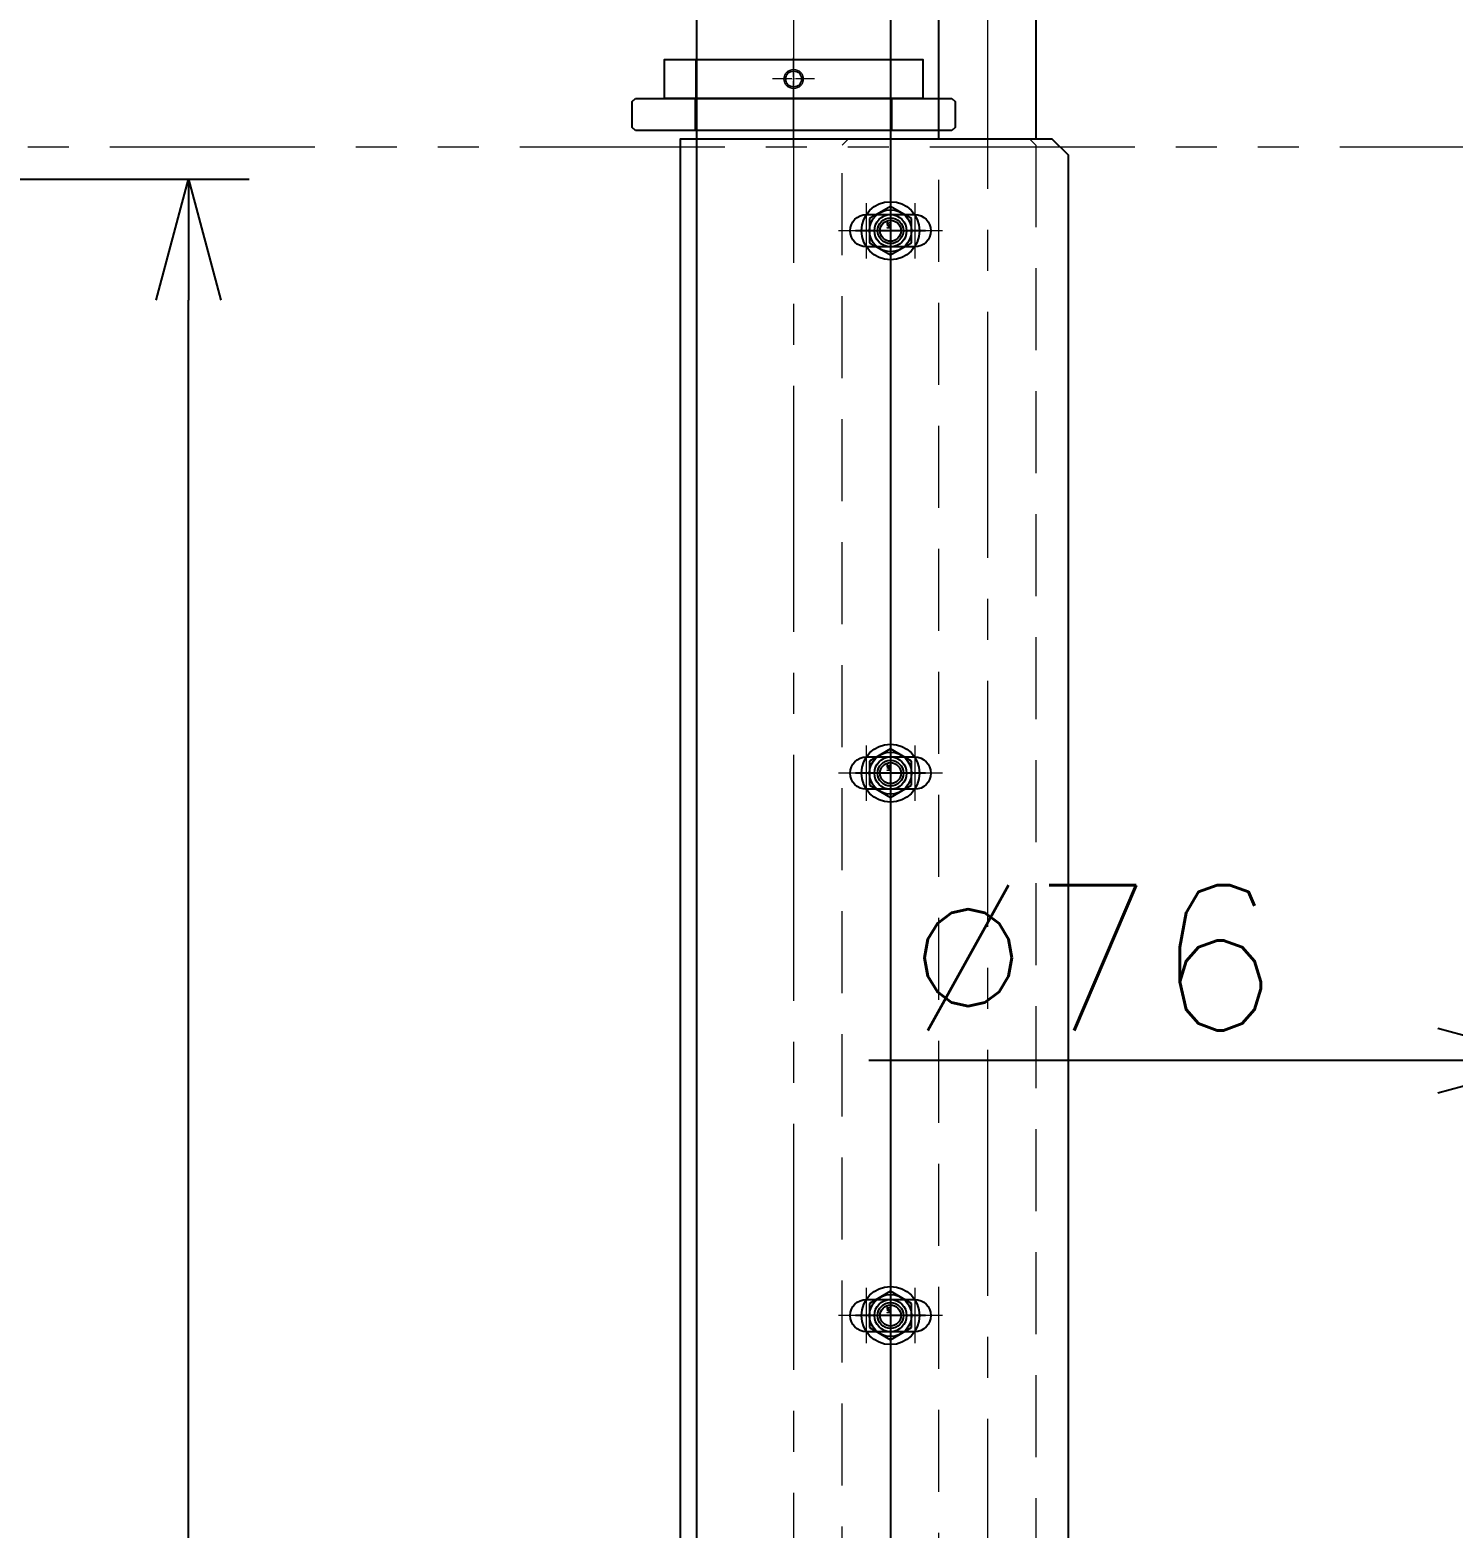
# Model space of a CAD drawing. Header units: millimetres. Extents: x -8731 to 85711, y -14522 to 31379.
# Drawn here: x 71217.4 to 71658.1, y 5410.1 to 5874.1 of the extents above; entities that cross this region are included whole.
import ezdxf
from ezdxf import colors
from ezdxf.entities.mleader import LeaderData, LeaderLine
from ezdxf.enums import TextEntityAlignment as Align
from ezdxf.math import Vec2, Vec3

# ---------------------------------------------------------------- set-up
doc = ezdxf.new("R2010")
doc.units = ezdxf.units.MM
doc.header["$LTSCALE"] = 4
doc.header["$PDMODE"] = 99
doc.header["$PDSIZE"] = 1
for name, pattern in [('CENTER2', [28.575, 19.05, -3.175, 3.175, -3.175]), ('HIDDEN', [9.525, 6.35, -3.175]), ('HIDDEN2', [4.7625, 3.175, -1.5875]), ('PHANTOM2', [31.75, 15.875, -3.175, 3.175, -3.175, 3.175, -3.175])]:
    doc.linetypes.add(name, pattern=pattern)
for name, color, linetype, lineweight in [('01_NORMAL', 7, 'Continuous', 25), ('02_SLIM', 4, 'Continuous', 13), ('03_かくれ線', 6, 'HIDDEN2', 13), ('04_HIDDEN', 2, 'HIDDEN', 13), ('04_中心線', 1, 'CENTER2', 9), ('05_CENTER', 4, 'CENTER2', 13), ('06_PHANTOM', 2, 'PHANTOM2', 13), ('08_DIM', 3, 'Continuous', 13)]:
    doc.layers.add(name, color=color, linetype=linetype, lineweight=lineweight)
doc.layers.add('10_DRAFT', color=8, linetype='Continuous', lineweight=0, plot=False)
doc.styles.add('KSS_TXT', font='txt.shx', dxfattribs={"bigfont": 'extfont2.shx'})
doc.styles.get("Standard").update_dxf_attribs({"font": 'txt.shx', "bigfont": 'extfont2.shx'})
doc.dimstyles.new('KSS_DIM', dxfattribs={"dimscale": 3, "dimtxt": 3, "dimasz": 2.5, "dimexe": 1.25, "dimexo": 0.625, "dimtad": 1, "dimdsep": 46, "dimtxsty": 'KSS_TXT', "dimblk": 'OPEN30', "dimcen": 0, "dimazin": 2, "dimtfac": 0.75, "dimtmove": 0, "dimatfit": 3, "dimldrblk": 'OPEN30', "dimfxl": 1, "dimtolj": 1, "dimarcsym": 0})

# ---------------------------------------------------------------- blocks, each defined once
blk = doc.blocks.new('AM_BALLOON1')
at = {"transparency": 16777216}
blk.add_circle((0, 0), 5, dxfattribs=at)
blk.add_attdef('B_NUMBER', text='', height=3, dxfattribs=at).set_placement((0, 0), align=Align.MIDDLE_CENTER)
blk = doc.blocks.new('_OPEN')
at = {"color": 0, "linetype": 'ByBlock'}
for p, q in [((-1, 0.167), (0, 0)), ((0, 0), (-1, -0.167)), ((0, 0), (-1, 0))]:
    blk.add_line(p, q, dxfattribs=at)
blk = doc.blocks.new('_Open30')
at = {"color": 0, "linetype": 'ByBlock', "lineweight": -2}
for p, q in [((-1, 0.268), (0, 0)), ((0, 0), (-1, -0.268)), ((0, 0), (-1, 0))]:
    blk.add_line(p, q, dxfattribs=at)
blk = doc.blocks.new('*D4657')
at = {"layer": '08_DIM', "color": 0, "lineweight": -2, "transparency": 16777216}
for p, q in [((70996.51, 5827.9), (71285.27, 5827.9)), ((71266.52, 3985.4), (71266.52, 5790.4)), ((70996.51, 3947.9), (71285.27, 3947.9))]:
    blk.add_line(p, q, dxfattribs=at)
at = {"layer": 'Defpoints', "color": 0, "transparency": 16777216}
for p in [(70987.13, 5827.9), (71266.52, 5827.9), (70987.13, 3947.9)]:
    blk.add_point(p, dxfattribs=at)
at = {"layer": '08_DIM', "color": 0, "lineweight": -2, "transparency": 16777216, "xscale": 37.5, "yscale": 37.5, "zscale": 37.5}
for p, rotation in [((71266.52, 5827.9), 90), ((71266.52, 3947.9), 270)]:
    blk.add_blockref('_Open30', p, dxfattribs=dict(at, rotation=rotation))
at = {"layer": '08_DIM', "color": 0, "transparency": 16777216, "char_height": 45, "attachment_point": 5, "rotation": 90, "style": 'KSS_TXT'}
for s, insert in [('\\A1;(水切りローラ幅)', (71298.39, 4887.9)), ('\\A1;1880', (71234.64, 4887.9))]:
    blk.add_mtext(s, dxfattribs=dict(at, insert=insert))
blk = doc.blocks.new('*D4686')
at = {"layer": '08_DIM', "color": 0, "lineweight": -2, "transparency": 16777216}
for p, q in [((71690.94, 5551.76), (71690.94, 5573.61)), ((71766.94, 5551.76), (71766.94, 5573.61)), ((71653.44, 5554.86), (71477.19, 5554.86)), ((71766.94, 5554.86), (71690.94, 5554.86)), ((71804.44, 5554.86), (71841.94, 5554.86))]:
    blk.add_line(p, q, dxfattribs=at)
at = {"layer": 'Defpoints', "color": 0, "transparency": 16777216}
for p in [(71690.94, 5554.86), (71690.94, 5542.38), (71766.94, 5542.38)]:
    blk.add_point(p, dxfattribs=at)
at = {"layer": '08_DIM', "color": 0, "lineweight": -2, "transparency": 16777216, "xscale": 37.5, "yscale": 37.5, "zscale": 37.5}
blk.add_blockref('_Open30', (71690.94, 5554.86), dxfattribs=at)
at = {"layer": '08_DIM', "color": 0, "lineweight": -2, "transparency": 16777216, "xscale": 37.5, "yscale": 37.5, "zscale": 37.5, "rotation": 180}
blk.add_blockref('_Open30', (71766.94, 5554.86), dxfattribs=at)
at = {"layer": '08_DIM', "color": 0, "transparency": 16777216, "insert": (71546.56, 5586.74), "char_height": 45, "attachment_point": 5, "style": 'KSS_TXT'}
blk.add_mtext('\\A1;%%C76', dxfattribs=at)
blk = doc.blocks.new('A$C2C7538EA_1_1_1')
at = {"color": 0}
blk.add_lwpolyline([(952.5, 15), (1118, 15), (1120, 13), (1120, -13), (1118, -15), (952.5, -15)], dxfattribs=at)
for centre in [(588, 30), (756, 30), (924, 30)]:
    blk.add_circle(centre, 5, dxfattribs=at)
at = {"layer": '04_HIDDEN'}
blk.add_lwpolyline([(950.5, -15), (-950.5, -15), (-952.5, -13), (-952.5, 43), (-950.5, 45), (950.5, 45), (952.5, 43), (952.5, -13)], close=True, dxfattribs=at)
blk.add_lwpolyline([(-952.5, 15), (952.5, 15)], dxfattribs=at)
at = {"layer": '05_CENTER'}
for p, q in [((588, 21.41), (588, 38.59)), ((756, 21.41), (756, 38.59)), ((924, 21.41), (924, 38.59)), ((579.41, 30), (596.59, 30)), ((747.41, 30), (764.59, 30)), ((915.41, 30), (932.59, 30)), ((1127.5, 0), (-1127.5, 0))]:
    blk.add_line(p, q, dxfattribs=at)
blk = doc.blocks.new('A$C17963C12_1_1_1')
at = {"color": 0}
blk.add_lwpolyline([(-952.5, 95), (952.5, 95), (952.5, -20), (947.5, -25), (-947.5, -25), (-952.5, -20)], close=True, dxfattribs=at)
for points in [[(593, 37.5), (593, 22.5, -1), (583, 22.5), (583, 37.5, -1)], [(761, 37.5), (761, 22.5, -1), (751, 22.5), (751, 37.5, -1)], [(929, 37.5), (929, 22.5, -1), (919, 22.5), (919, 37.5, -1)]]:
    blk.add_lwpolyline(points, format="xyb", close=True, dxfattribs=at)
at = {"layer": '04_HIDDEN', "color": 3}
blk.add_line((-952.5, 90), (952.5, 90), dxfattribs=at)
at = {"layer": '05_CENTER'}
for p, q in [((588, 13.94), (588, 46.06)), ((756, 13.94), (756, 46.06)), ((924, 13.94), (924, 46.06)), ((596.56, 37.5), (579.44, 37.5)), ((764.56, 37.5), (747.44, 37.5)), ((932.56, 37.5), (915.44, 37.5)), ((599, 30), (577, 30)), ((767, 30), (745, 30)), ((935, 30), (913, 30)), ((596.56, 22.5), (579.44, 22.5)), ((764.56, 22.5), (747.44, 22.5)), ((932.56, 22.5), (915.44, 22.5))]:
    blk.add_line(p, q, dxfattribs=at)
blk = doc.blocks.new('8b_1_1_1')
at = {"color": 0, "linetype": 'CENTER2'}
for p, q in [((0, -10.87), (0, 10.87)), ((10.87, 0), (-10.87, 0))]:
    blk.add_line(p, q, dxfattribs=at)
at = {"color": 0}
for p, q in [((-3.75, 6.49), (-7.5, 0)), ((-3.75, 6.49), (-7.5, 0)), ((3.75, 6.49), (-3.75, 6.49)), ((3.75, 6.49), (-3.75, 6.49)), ((7.5, 0), (3.75, 6.49)), ((7.5, 0), (3.75, 6.49)), ((-7.5, 0), (-3.75, -6.49)), ((-7.5, 0), (-3.75, -6.49)), ((3.75, -6.49), (7.5, 0)), ((3.75, -6.49), (7.5, 0)), ((-3.75, -6.49), (3.75, -6.49)), ((-3.75, -6.49), (3.75, -6.49))]:
    blk.add_line(p, q, dxfattribs=at)
for radius in [9, 6.5, 4, 3.25]:
    blk.add_circle((0, 0), radius, dxfattribs=at)
at = {"layer": '10_DRAFT', "style": 'KSS_TXT'}
blk.add_text('M8', height=1, dxfattribs=at).set_placement((0.76, 0.14))
blk = doc.blocks.new('A$C663D1D81_1_1')
for name, p in [('A$C17963C12_1_1_1', (0, 0)), ('A$C2C7538EA_1_1_1', (0, 0)), ('8b_1_1_1', (588, 30)), ('8b_1_1_1', (756, 30)), ('8b_1_1_1', (924, 30))]:
    blk.add_blockref(name, p)
blk = doc.blocks.new('A$C3EAE771B_1_1')
at = {"rotation": 180}
blk.add_blockref('A$C663D1D81_1_1', (-1075, 140), dxfattribs=at)
blk = doc.blocks.new('*U4571')
at = {"layer": '04_中心線', "color": 0, "linetype": 'CENTER2', "transparency": 16777216}
for p, q in [((0, 0.6), (0, 6.5)), ((-6.5, 0), (-0.6, 0)), ((0.6, 0), (6.5, 0)), ((0, -6.5), (0, -0.6))]:
    blk.add_line(p, q, dxfattribs=at)
at = {"layer": '04_中心線', "color": 0, "linetype": 'Continuous', "transparency": 16777216}
for p, q in [((-0.3, 0), (0.3, 0)), ((0, -0.3), (0, 0.3))]:
    blk.add_line(p, q, dxfattribs=at)

msp = doc.modelspace()

# ---------------------------------------------------------------- linework, layer by layer
at = {"color": 0}
for points in [[(71423.93599, 3848.90433), (71423.93599, 5926.90433)], [(71483.93599, 5926.90433), (71483.93599, 3848.90433)]]:
    msp.add_lwpolyline(points, dxfattribs=at)
msp.add_lwpolyline([(71493.93599, 5852.90433), (71413.93599, 5852.90433), (71413.93599, 5864.90433), (71493.93599, 5864.90433)], close=True)
msp.add_circle((71453.93599, 5858.90433), 2.5)
at = {"layer": '01_NORMAL'}
for p, q in [((71403.93599, 5851.90433), (71404.93599, 5852.90433)), ((71403.93599, 5843.90433), (71403.93599, 5851.90433)), ((71404.93599, 5852.90433), (71502.93599, 5852.90433)), ((71502.93599, 5852.90433), (71503.93599, 5851.90433)), ((71503.93599, 5851.90433), (71503.93599, 5843.90433)), ((71404.93599, 5842.90433), (71403.93599, 5843.90433)), ((71502.93599, 5842.90433), (71404.93599, 5842.90433)), ((71503.93599, 5843.90433), (71502.93599, 5842.90433))]:
    msp.add_line(p, q, dxfattribs=at)
at = {"layer": '02_SLIM'}
msp.add_circle((71453.93599, 5858.90433), 3, dxfattribs=at)
at = {"layer": '03_かくれ線'}
for p, q in [((71423.68599, 5852.90433), (71423.68599, 5864.90433)), ((71484.18599, 5852.90433), (71484.18599, 5864.90433))]:
    msp.add_line(p, q, dxfattribs=at)
at = {"layer": '04_HIDDEN'}
for p, q in [((71423.43599, 5842.90433), (71423.43599, 5852.90433)), ((71484.43599, 5842.90433), (71484.43599, 5852.90433))]:
    msp.add_line(p, q, dxfattribs=at)
at = {"layer": '05_CENTER'}
for p, q in [((71453.93599, 5992.44306), (71453.93599, 3783.36559)), ((71453.93599, 5837.90433), (71453.93599, 5857.90433))]:
    msp.add_line(p, q, dxfattribs=at)
at = {"layer": '06_PHANTOM', "color": 6}
msp.add_lwpolyline([(70988.13459, 5837.90432), (73297.43592, 5837.90432), (73297.43592, 3937.90432), (70988.13459, 3937.90432)], close=True, dxfattribs=at)

# ---------------------------------------------------------------- block references
at = {"rotation": 270}
msp.add_blockref('A$C3EAE771B_1_1', (71373.93594, 3812.90432), dxfattribs=at)
at = {"layer": '04_中心線', "linetype": 'CENTER2', "rotation": 90.00000000000001}
msp.add_blockref('*U4571', (71453.93599, 5858.90433), dxfattribs=at)

# ---------------------------------------------------------------- dimensions: what is measured, and where the dimension line sits
at = {"layer": '08_DIM', "color": 1}
dim = msp.add_linear_dim(base=(71266.51802, 5827.90432), p1=(70987.13459, 3947.90432), p2=(70987.13459, 5827.90432), angle=90, dimstyle='KSS_DIM', override={"dimscale": 15, "dimpost": '\\X(水切りローラ幅)'}, dxfattribs=at)
dim.commit()
dim.dimension.update_dxf_attribs({"geometry": '*D4657', "text_midpoint": (71266.51802, 4887.90432), "dimtype": 160})
dim = msp.add_linear_dim(base=(71690.93593, 5554.86363), p1=(71766.93593, 5542.38027), p2=(71690.93593, 5542.38027), angle=180, text='%%C<>', dimstyle='KSS_DIM', override={"dimscale": 15}, dxfattribs=at)
dim.commit()
dim.dimension.update_dxf_attribs({"geometry": '*D4686', "text_midpoint": (71546.56093, 5586.73863)})

# ---------------------------------------------------------------- leaders
at = {"layer": '08_DIM'}
ml = msp.add_multileader_block('Standard', dxfattribs=at)
ml.set_content('AM_BALLOON1', color=256, scale=15)
ml.set_attribute('B_NUMBER', 'D', width=0)
ml.set_leader_properties(color=256, linetype='ByLayer', lineweight=-1)
ml.set_arrow_properties(name='OPEN')
ml.build(insert=Vec2(0, 0))
ml.multileader.update_dxf_attribs({"leader_type": 0, "has_dogleg": 0, "text_right_attachment_type": 6, "dogleg_length": 0, "arrow_head_size": 30, "scale": 15, "block_connection_type": 1})
ctx = ml.context
ctx.base_point, ctx.scale, ctx.char_height, ctx.arrow_head_size, ctx.landing_gap_size, ctx.plane_origin = Vec3(71378.15101, 6803.23474), 15, 60, 30, 30, Vec3(71378.15101, 6803.23474)
ctx.right_attachment, ctx.attachment_type = 6, 1
notes = []
notes.append((ctx, [(0, (0, 0, 0), (0, 0), (1, 0), 1, [])]))
ctx.block.insert = Vec3(71378.15101, 6803.23474)
for ctx, leaders in notes:
    for number, flags, end, landing, length, lines in leaders:
        leader = LeaderData()
        leader.index, (leader.has_last_leader_line, leader.has_dogleg_vector, leader.attachment_direction) = number, flags
        leader.last_leader_point, leader.dogleg_vector, leader.dogleg_length = Vec3(end), Vec3(landing), length
        for number, points, colour, breaks in lines:
            line = LeaderLine()
            line.index, line.vertices, line.color, line.breaks = number, Vec3.list(points), colors.encode_raw_color(colour), breaks
            leader.lines.append(line)
        ctx.leaders.append(leader)

doc.saveas('drawing.dxf')
